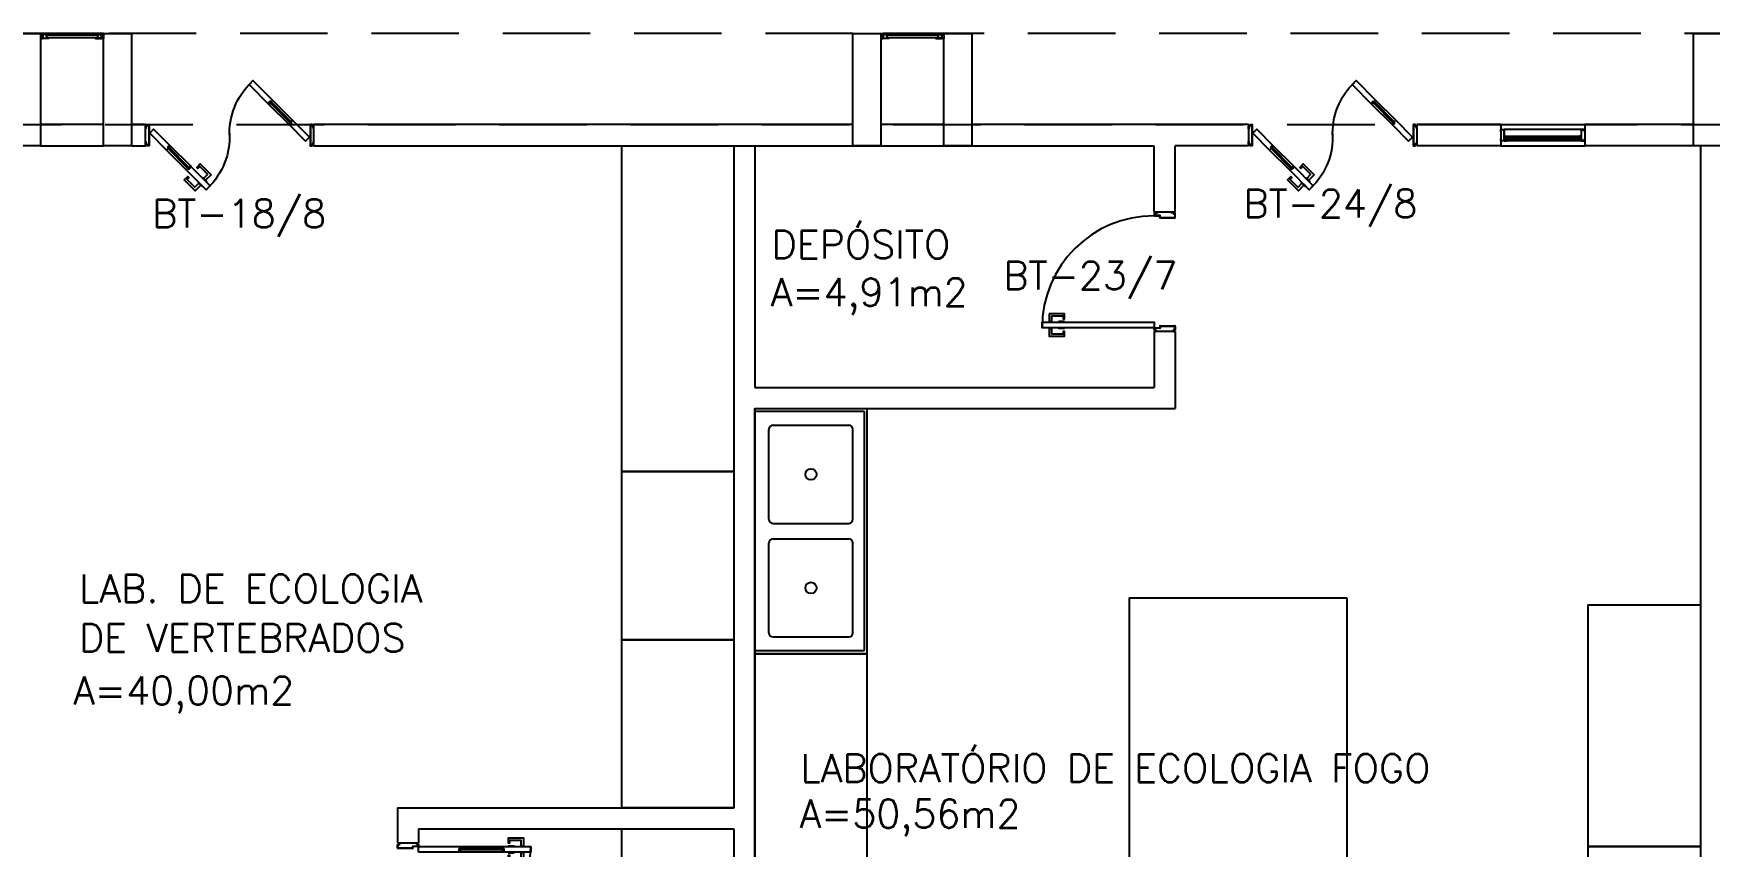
# Model space of a CAD drawing. Header units: millimetres. Extents: x 2128 to 2646, y 1972 to 2207.
# Drawn here: x 2389.96 to 2401.93, y 2013.24 to 2019.04 of the extents above; entities that cross this region are included whole.
import ezdxf

# ---------------------------------------------------------------- set-up
doc = ezdxf.new("R2010")
doc.units = ezdxf.units.MM
doc.linetypes.add('HIDDEN', pattern=[0.375, 0.25, -0.125])
for name, color, linetype in [('AR-ALV', 2, 'Continuous'), ('AR-BANCADAS', 1, 'Continuous'), ('AR-ESQ', 1, 'Continuous'), ('AR-ESTC', 3, 'Continuous'), ('AR-PEITORIL', 1, 'Continuous'), ('AR-PORTA', 1, 'Continuous'), ('AR-PROJ', 1, 'HIDDEN'), ('BC- VISTA', 1, 'Continuous'), ('BC-CUBA', 1, 'Continuous'), ('COZ1', 1, 'Continuous'), ('DT-ESQ-BAGUETE-C', 1, 'Continuous'), ('DT-ESQ-BAGUETE-V', 1, 'Continuous'), ('DT-ESQ-CHAPA DOBRADA-V', 1, 'Continuous'), ('DT-ESQ-MARCO-V', 1, 'Continuous'), ('DT-ESQ-PERFIL CADEIRA-C', 2, 'Continuous'), ('DT-ESQ-PERFIL CADEIRA-V', 2, 'Continuous'), ('DT-ESQ-PERFIL U-C', 2, 'Continuous'), ('DT-ESQ-VENEZIANA-C', 1, 'Continuous'), ('DT-ESQ-VENEZIANA-V', 1, 'Continuous'), ('DT-ESQ-VIDRO-C', 2, 'Continuous'), ('DT-TXTMOD', 1, 'Continuous'), ('ENDEREÇO', 2, 'Continuous'), ('maçaneta', 1, 'Continuous'), ('mov', 1, 'Continuous'), ('PM-PERFIL U-C', 2, 'Continuous'), ('PM-VIDRO', 2, 'Continuous'), ('pm1', 2, 'Continuous'), ('pm2', 2, 'Continuous'), ('TEXTO', 2, 'Continuous'), ('Área', 2, 'Continuous')]:
    doc.layers.add(name, color=color, linetype=linetype)
doc.styles.add('S10', font='simplex.shx', dxfattribs={"height": 0.1})
doc.styles.add('UNB-100', font='simplex.shx', dxfattribs={"height": 0.2})
doc.styles.add('UNB1-100', font='simplex.shx', dxfattribs={"height": 0.2})

# ---------------------------------------------------------------- blocks, each defined once
blk = doc.blocks.new('EF01-P')
at = {"layer": 'DT-ESQ-BAGUETE-C', "ltscale": 0.1}
for points in [[(0.002, 0.035), (0.015, 0.035), (0.015, 0.033), (0.002, 0.033), (0.002, 0.005), (0.015, 0.005), (0.015, 0.004), (0.002, 0.004, -0.414214), (0, 0.005), (0, 0.033, -0.414214)], [(0.448, 0.035), (0.435, 0.035), (0.435, 0.033), (0.448, 0.033), (0.448, 0.005), (0.435, 0.005), (0.435, 0.004), (0.448, 0.004, 0.414214), (0.45, 0.005), (0.45, 0.033, 0.414214)]]:
    blk.add_lwpolyline(points, format="xyb", close=True, dxfattribs=at)
at = {"layer": 'DT-ESQ-PERFIL CADEIRA-C', "ltscale": 0.1}
for points in [[(0.01, 0.002), (0.01, 0.003), (0.002, 0.003, 1), (0.002, 0), (0.015, 0, 0.414214), (0.016, 0.002), (0.016, 0.033), (0.043, 0.033)], [(0.043, 0.006), (0.018, 0.006), (0.018, 0.016), (0.016, 0.016), (0.016, 0.006, 0.414214), (0.018, 0.005), (0.043, 0.005), (0.056, 0.005, 1), (0.056, 0.008), (0.043, 0.008), (0.043, 0.02), (0.043, 0.032), (0.056, 0.032, 1), (0.056, 0.035), (0.043, 0.035), (0.016, 0.035, 0.414214), (0.015, 0.033), (0.015, 0.002), (0.002, 0.002)], [(0.041, 0.02), (0.041, 0.032, -0.414214), (0.043, 0.033), (0.056, 0.033)], [(0.041, 0.02), (0.041, 0.008, 0.414214), (0.043, 0.006), (0.056, 0.006)], [(0.407, 0.006), (0.432, 0.006), (0.432, 0.016), (0.433, 0.016), (0.433, 0.006, -0.414214), (0.432, 0.005), (0.407, 0.005), (0.394, 0.005, -1), (0.394, 0.008), (0.407, 0.008), (0.407, 0.02), (0.407, 0.032), (0.394, 0.032, -1), (0.394, 0.035), (0.407, 0.035), (0.433, 0.035, -0.414214), (0.435, 0.033), (0.435, 0.002), (0.448, 0.002)], [(0.408, 0.02), (0.408, 0.032, 0.414214), (0.407, 0.033), (0.394, 0.033)], [(0.408, 0.02), (0.408, 0.008, -0.414214), (0.407, 0.006), (0.394, 0.006)], [(0.44, 0.002), (0.44, 0.003), (0.448, 0.003, -1), (0.448, 0), (0.435, 0, -0.414214), (0.433, 0.002), (0.433, 0.033), (0.407, 0.033)]]:
    blk.add_lwpolyline(points, format="xyb", dxfattribs=at)
at = {"layer": 'DT-ESQ-PERFIL CADEIRA-V', "ltscale": 0.1}
blk.add_line((0.015, 0), (0.435, 0), dxfattribs=at)
at = {"layer": 'DT-ESQ-VENEZIANA-C', "ltscale": 0.1}
for p, q in [((0.043, 0.011), (0.407, 0.011)), ((0.043, 0.009), (0.407, 0.009))]:
    blk.add_line(p, q, dxfattribs=at)
at = {"layer": 'DT-ESQ-VENEZIANA-V', "ltscale": 0.1}
blk.add_line((0.043, 0.031), (0.407, 0.031), dxfattribs=at)
blk = doc.blocks.new('EF03A-P')
at = {"layer": 'DT-ESQ-BAGUETE-C', "ltscale": 0.1}
for points in [[(0.039, -0.05), (0.0255, -0.05), (0.0255, -0.0485), (0.039, -0.0485), (0.039, -0.0365), (0.0255, -0.0365), (0.0255, -0.035), (0.039, -0.035, -0.4142136), (0.0405, -0.0365), (0.0405, -0.0485, -0.4142136)], [(0.561, -0.05), (0.5745, -0.05), (0.5745, -0.0485), (0.561, -0.0485), (0.561, -0.0365), (0.5745, -0.0365), (0.5745, -0.035), (0.561, -0.035, 0.4142136), (0.5595, -0.0365), (0.5595, -0.0485, 0.4142136)]]:
    blk.add_lwpolyline(points, format="xyb", close=True, dxfattribs=at)
at = {"layer": 'DT-ESQ-BAGUETE-V', "ltscale": 0.1}
blk.add_line((0.561, -0.05), (0.039, -0.05), dxfattribs=at)
at = {"layer": 'DT-ESQ-CHAPA DOBRADA-V', "ltscale": 0.1}
blk.add_line((0.56, -0.067), (0.04, -0.067), dxfattribs=at)
at = {"layer": 'DT-ESQ-MARCO-V', "ltscale": 0.1}
for p, q in [((0.0235, -0.035), (0.5765, -0.035)), ((0.0235, -0.115), (0.5765, -0.115))]:
    blk.add_line(p, q, dxfattribs=at)
at = {"layer": 'DT-ESQ-PERFIL U-C', "ltscale": 0.1}
for points in [[(0.025, -0.0655), (0.025, -0.0655, 0.4142136), (0.0235, -0.067), (0.0235, -0.1135), (0.0015, -0.1135), (0.0015, -0.1), (0, -0.1), (0, -0.1135, 0.4142136), (0.0015, -0.115), (0.0235, -0.115, 0.4142136), (0.025, -0.1135), (0.025, -0.067), (0.04, -0.067, 1), (0.04, -0.064), (0.025, -0.064), (0.025, -0.0365, 0.4142136), (0.0235, -0.035), (0.0015, -0.035, 0.4142136), (0, -0.0365), (0, -0.05), (0.0015, -0.05), (0.0015, -0.0365), (0.0235, -0.0365), (0.0235, -0.064, 0.4142136), (0.025, -0.0655), (0.04, -0.0655)], [(0.575, -0.0655), (0.575, -0.0655, -0.4142136), (0.5765, -0.067), (0.5765, -0.1135), (0.5985, -0.1135), (0.5985, -0.1), (0.6, -0.1), (0.6, -0.1135, -0.4142136), (0.5985, -0.115), (0.5765, -0.115, -0.4142136), (0.575, -0.1135), (0.575, -0.067), (0.56, -0.067, -1), (0.56, -0.064), (0.575, -0.064), (0.575, -0.0365, -0.4142136), (0.5765, -0.035), (0.5985, -0.035, -0.4142136), (0.6, -0.0365), (0.6, -0.05), (0.5985, -0.05), (0.5985, -0.0365), (0.5765, -0.0365), (0.5765, -0.064, -0.4142136), (0.575, -0.0655), (0.56, -0.0655)]]:
    blk.add_lwpolyline(points, format="xyb", dxfattribs=at)
at = {"layer": 'DT-ESQ-VIDRO-C', "ltscale": 0.1}
blk.add_lwpolyline([(0.027, -0.062), (0.027, -0.052), (0.573, -0.052), (0.573, -0.062)], close=True, dxfattribs=at)
at = {"layer": 'DT-TXTMOD', "ltscale": 0.1, "style": 'S10', "flags": 3}
blk.add_attdef('EF03A', (0.05, 0), '', height=0.1, dxfattribs=at)
blk = doc.blocks.new('PM7B')
at = {"layer": 'maçaneta'}
for points in [[(0.732, -0.208), (0.771, -0.247), (0.785, -0.233), (0.758, -0.206, -0.414214), (0.758, -0.204), (0.813, -0.148), (0.827, -0.162), (0.834, -0.155), (0.81, -0.13)], [(0.806, -0.282), (0.845, -0.321), (0.923, -0.243), (0.898, -0.219), (0.891, -0.226), (0.905, -0.24), (0.849, -0.295, -0.414214), (0.847, -0.295), (0.82, -0.268)], [(0.845, -0.321), (0.806, -0.282), (0.82, -0.268), (0.847, -0.295, 0.414214), (0.849, -0.295), (0.905, -0.24), (0.891, -0.226), (0.898, -0.219), (0.923, -0.243)]]:
    blk.add_lwpolyline(points, format="xyb", close=True, dxfattribs=at)
for points in [[(0.792, -0.226), (0.764, -0.254), (0.767, -0.258), (0.795, -0.229)], [(0.792, -0.226), (0.764, -0.254), (0.767, -0.258), (0.795, -0.229)], [(0.827, -0.261), (0.799, -0.289), (0.795, -0.286), (0.824, -0.258)], [(0.827, -0.261), (0.799, -0.289), (0.795, -0.286), (0.824, -0.258)]]:
    blk.add_lwpolyline(points, close=True, dxfattribs=at)
at = {"layer": 'mov'}
for centre, start, end in [((0.099, 0.089), 356.8029, 46.3992), ((1.101, 0.061), 176.8029, 226.3992)]:
    blk.add_arc(centre, 0.501, start, end, dxfattribs=at)
at = {"layer": 'PM-PERFIL U-C'}
for p, q in [((0, 0.12), (0, 0.139)), ((0.002, 0.12), (0, 0.12)), ((0.001, 0.14), (0.01, 0.14)), ((0.01, 0.138), (0.002, 0.138)), ((0.002, 0.138), (0.002, 0.12)), ((0.01, 0.14), (0.01, 0.149)), ((0.012, 0.15), (0.023, 0.15)), ((0.023, 0.148), (0.012, 0.148)), ((0.012, 0.148), (0.012, 0.14)), ((0.023, 0.148), (0.023, 0.002)), ((0.025, 0.149), (0.025, 0.001)), ((1.175, 0.149), (1.175, 0.001)), ((1.188, 0.15), (1.176, 0.15)), ((1.177, 0.148), (1.188, 0.148)), ((1.177, 0.148), (1.177, 0.002)), ((1.188, 0.148), (1.188, 0.14)), ((1.189, 0.138), (1.198, 0.138)), ((1.19, 0.14), (1.19, 0.149)), ((1.198, 0.14), (1.19, 0.14)), ((1.198, 0.138), (1.198, 0.12)), ((1.198, 0.12), (1.2, 0.12)), ((1.2, 0.12), (1.2, 0.139)), ((0, 0.012), (0, 0.03)), ((0, 0.03), (0.002, 0.03)), ((0.01, 0.01), (0.001, 0.01)), ((0.002, 0.03), (0.002, 0.012)), ((0.002, 0.012), (0.01, 0.012)), ((0.01, 0.001), (0.01, 0.01)), ((0.012, 0.01), (0.012, 0.002)), ((0.012, 0.002), (0.023, 0.002)), ((0.023, 0), (0.012, 0)), ((1.188, 0.002), (1.177, 0.002)), ((1.176, 0), (1.188, 0)), ((1.188, 0.01), (1.188, 0.002)), ((1.198, 0.012), (1.189, 0.012)), ((1.19, 0.01), (1.198, 0.01)), ((1.19, 0.001), (1.19, 0.01)), ((1.198, 0.03), (1.198, 0.012)), ((1.2, 0.03), (1.198, 0.03)), ((1.2, 0.012), (1.2, 0.03))]:
    blk.add_line(p, q, dxfattribs=at)
for centre, start, end in [((0.001, 0.139), 90, 180), ((0.012, 0.149), 90, 180), ((0.01, 0.14), 270, 0), ((0.023, 0.149), 0, 90), ((1.176, 0.149), 90, 180), ((1.188, 0.149), 0, 90), ((1.189, 0.14), 180, 270), ((1.198, 0.139), 0, 90), ((0.001, 0.012), 180, 270), ((0.01, 0.01), 0, 90), ((0.012, 0.001), 180, 270), ((0.023, 0.001), 269.9386, 0), ((1.176, 0.001), 180, 270.0614), ((1.189, 0.01), 90, 180), ((1.188, 0.001), 270, 0), ((1.198, 0.012), 270, 0)]:
    blk.add_arc(centre, 0.0015, start, end, dxfattribs=at)
at = {"layer": 'PM-VIDRO'}
for p, q in [((0.161, 0.171), (0.302, 0.312)), ((0.309, 0.305), (0.168, 0.164)), ((0.891, -0.155), (1.032, -0.014)), ((1.039, -0.021), (0.898, -0.162))]:
    blk.add_line(p, q, dxfattribs=at)
at = {"layer": 'pm1'}
for p, q in [((0.302, 0.312), (0.291, 0.323)), ((0.302, 0.312), (0.309, 0.319)), ((0.327, 0.302), (0.309, 0.319)), ((0.316, 0.312), (0.309, 0.305)), ((0.32, 0.294), (0.309, 0.305)), ((0.327, 0.302), (0.32, 0.294)), ((0.03, 0.061), (0.15, 0.181)), ((0.178, 0.153), (0.058, 0.033)), ((0.15, 0.181), (0.161, 0.171)), ((0.154, 0.164), (0.161, 0.171)), ((0.171, 0.146), (0.154, 0.164)), ((0.168, 0.164), (0.161, 0.157)), ((0.168, 0.164), (0.178, 0.153)), ((0.178, 0.153), (0.171, 0.146)), ((0.058, 0.033), (0.03, 0.061)), ((1.022, -0.003), (1.029, 0.004)), ((1.029, 0.004), (1.046, -0.014)), ((1.032, -0.014), (1.039, -0.007)), ((1.046, -0.014), (1.039, -0.021)), ((0.873, -0.152), (0.88, -0.144)), ((0.873, -0.152), (0.891, -0.169)), ((0.88, -0.144), (0.891, -0.155)), ((0.884, -0.162), (0.891, -0.155)), ((0.898, -0.162), (0.891, -0.169)), ((0.898, -0.162), (0.909, -0.173))]:
    blk.add_line(p, q, dxfattribs=at)
for points in [[(0.291, 0.323), (0.433, 0.464), (0.461, 0.436), (0.32, 0.294)], [(1.032, -0.014), (1.022, -0.003), (1.142, 0.117), (1.17, 0.089), (1.05, -0.031), (1.039, -0.021)], [(0.909, -0.173), (0.767, -0.314), (0.739, -0.286), (0.873, -0.152)]]:
    blk.add_lwpolyline(points, dxfattribs=at)
at = {"layer": 'pm2', "color": 1}
for p, q in [((0.15, 0.181), (0.291, 0.323)), ((0.32, 0.294), (0.178, 0.153)), ((0.88, -0.144), (1.022, -0.003)), ((1.05, -0.031), (0.909, -0.173))]:
    blk.add_line(p, q, dxfattribs=at)
blk = doc.blocks.new('PM3')
at = {"layer": 'maçaneta'}
for points in [[(0.02, 0.825), (-0.035, 0.825), (-0.035, 0.715), (0, 0.715), (0, 0.725), (-0.02, 0.725), (-0.02, 0.804, -0.414214), (-0.019, 0.805), (0.02, 0.805)], [(0.125, 0.825), (0.07, 0.825), (0.07, 0.805), (0.108, 0.805, -0.414214), (0.11, 0.804), (0.11, 0.725), (0.09, 0.725), (0.09, 0.715), (0.125, 0.715)]]:
    blk.add_lwpolyline(points, format="xyb", close=True, dxfattribs=at)
for points in [[(0.02, 0.715), (0.02, 0.755), (0.025, 0.755), (0.025, 0.715)], [(0.07, 0.715), (0.07, 0.755), (0.065, 0.755), (0.065, 0.715)]]:
    blk.add_lwpolyline(points, close=True, dxfattribs=at)
at = {"layer": 'mov'}
blk.add_arc((0.025, 0.075), 0.8, 0, 90, dxfattribs=at)
at = {"layer": 'PM-PERFIL U-C'}
for p, q in [((0, 0.045), (0, 0.063)), ((0.002, 0.045), (0, 0.045)), ((0.001, 0.065), (0.01, 0.065)), ((0.002, 0.063), (0.002, 0.045)), ((0.01, 0.063), (0.002, 0.063)), ((0.01, 0.065), (0.01, 0.073)), ((0.011, 0.075), (0.023, 0.075)), ((0.012, 0.073), (0.012, 0.064)), ((0.023, 0.073), (0.012, 0.073)), ((0.023, 0.033), (0.023, 0.073)), ((0.038, 0.032), (0.024, 0.032)), ((0.025, 0.073), (0.025, 0.034)), ((0.038, 0.034), (0.025, 0.034)), ((0.038, 0.032), (0.038, -0.073)), ((0.04, 0.032), (0.04, -0.074)), ((0.81, 0.032), (0.81, -0.074)), ((0.812, 0.034), (0.825, 0.034)), ((0.812, 0.032), (0.826, 0.032)), ((0.812, 0.032), (0.812, -0.073)), ((0.825, 0.073), (0.825, 0.034)), ((0.839, 0.075), (0.827, 0.075)), ((0.827, 0.073), (0.838, 0.073)), ((0.827, 0.033), (0.827, 0.073)), ((0.838, 0.073), (0.838, 0.064)), ((0.84, 0.065), (0.84, 0.073)), ((0.849, 0.065), (0.84, 0.065)), ((0.84, 0.063), (0.848, 0.063)), ((0.848, 0.063), (0.848, 0.045)), ((0.848, 0.045), (0.85, 0.045)), ((0.85, 0.045), (0.85, 0.063)), ((0, -0.045), (0.002, -0.045)), ((0, -0.064), (0, -0.045)), ((0.01, -0.065), (0.001, -0.065)), ((0.002, -0.045), (0.002, -0.063)), ((0.002, -0.063), (0.01, -0.063)), ((0.01, -0.074), (0.01, -0.065)), ((0.038, -0.075), (0.011, -0.075)), ((0.012, -0.065), (0.012, -0.073)), ((0.012, -0.073), (0.038, -0.073)), ((0.838, -0.073), (0.812, -0.073)), ((0.812, -0.075), (0.839, -0.075)), ((0.838, -0.065), (0.838, -0.073)), ((0.848, -0.063), (0.84, -0.063)), ((0.84, -0.074), (0.84, -0.065)), ((0.84, -0.065), (0.849, -0.065)), ((0.85, -0.045), (0.848, -0.045)), ((0.848, -0.045), (0.848, -0.063)), ((0.85, -0.064), (0.85, -0.045))]:
    blk.add_line(p, q, dxfattribs=at)
for centre, start, end in [((0.001, 0.063), 90, 180), ((0.011, 0.073), 90, 180), ((0.01, 0.064), 270, 0), ((0.023, 0.073), 360, 90), ((0.024, 0.033), 180, 270), ((0.038, 0.032), 0, 90), ((0.812, 0.032), 90, 180), ((0.827, 0.073), 90, 180), ((0.826, 0.033), 270, 0), ((0.84, 0.064), 180, 270), ((0.839, 0.073), 0, 90), ((0.849, 0.063), 0, 90), ((0.001, -0.064), 180, 270), ((0.01, -0.065), 0, 90), ((0.011, -0.074), 180, 270), ((0.038, -0.074), 269.9386, 0), ((0.812, -0.074), 180, 270.0614), ((0.84, -0.065), 90, 180), ((0.839, -0.074), 270, 0), ((0.849, -0.064), 270, 0)]:
    blk.add_arc(centre, 0.0015, start, end, dxfattribs=at)
at = {"layer": 'pm1'}
blk.add_lwpolyline([(0.065, 0.875), (0.065, 0.075), (0.025, 0.075), (0.025, 0.875)], close=True, dxfattribs=at)
blk = doc.blocks.new('PM3V')
at = {"layer": 'maçaneta'}
for points in [[(0.02, 0.9), (-0.035, 0.9), (-0.035, 0.79), (0, 0.79), (0, 0.8), (-0.02, 0.8), (-0.02, 0.879, -0.414214), (-0.018, 0.88), (0.02, 0.88)], [(0.125, 0.9), (0.07, 0.9), (0.07, 0.88), (0.109, 0.88, -0.414214), (0.11, 0.879), (0.11, 0.8), (0.09, 0.8), (0.09, 0.79), (0.125, 0.79)]]:
    blk.add_lwpolyline(points, format="xyb", close=True, dxfattribs=at)
for points in [[(0.02, 0.79), (0.02, 0.83), (0.025, 0.83), (0.025, 0.79)], [(0.07, 0.79), (0.07, 0.83), (0.065, 0.83), (0.065, 0.79)]]:
    blk.add_lwpolyline(points, close=True, dxfattribs=at)
at = {"layer": 'mov'}
blk.add_arc((0.025, 0.15), 0.8, 356.8472, 90, dxfattribs=at)
at = {"layer": 'PM-PERFIL U-C'}
for p, q in [((0, 0.12), (0, 0.139)), ((0.002, 0.12), (0, 0.12)), ((0.002, 0.14), (0.01, 0.14)), ((0.002, 0.138), (0.002, 0.12)), ((0.011, 0.138), (0.002, 0.138)), ((0.01, 0.14), (0.01, 0.149)), ((0.012, 0.15), (0.024, 0.15)), ((0.012, 0.148), (0.012, 0.14)), ((0.023, 0.148), (0.012, 0.148)), ((0.023, 0.109), (0.023, 0.148)), ((0.025, 0.149), (0.025, 0.109)), ((0.825, 0.149), (0.825, 0.109)), ((0.839, 0.15), (0.827, 0.15)), ((0.827, 0.148), (0.838, 0.148)), ((0.827, 0.109), (0.827, 0.148)), ((0.838, 0.148), (0.838, 0.14)), ((0.84, 0.14), (0.84, 0.149)), ((0.849, 0.14), (0.84, 0.14)), ((0.84, 0.138), (0.848, 0.138)), ((0.848, 0.138), (0.848, 0.12)), ((0.848, 0.12), (0.85, 0.12)), ((0.85, 0.12), (0.85, 0.139)), ((0, 0.03), (0.002, 0.03)), ((0, 0.012), (0, 0.03)), ((0.002, 0.03), (0.002, 0.012)), ((0.002, 0.012), (0.011, 0.012)), ((0.01, 0.01), (0.002, 0.01)), ((0.01, 0.002), (0.01, 0.01)), ((0.012, 0.011), (0.012, 0.002)), ((0.012, 0.002), (0.038, 0.002)), ((0.038, 0), (0.012, 0)), ((0.038, 0.109), (0.025, 0.109)), ((0.038, 0.107), (0.025, 0.107)), ((0.038, 0.107), (0.038, 0.002)), ((0.04, 0.108), (0.04, 0.002)), ((0.81, 0.108), (0.81, 0.002)), ((0.812, 0.109), (0.825, 0.109)), ((0.812, 0.107), (0.826, 0.107)), ((0.812, 0.107), (0.812, 0.002)), ((0.838, 0.002), (0.812, 0.002)), ((0.812, 0), (0.839, 0)), ((0.838, 0.011), (0.838, 0.002)), ((0.848, 0.012), (0.84, 0.012)), ((0.84, 0.002), (0.84, 0.01)), ((0.84, 0.01), (0.849, 0.01)), ((0.85, 0.03), (0.848, 0.03)), ((0.848, 0.03), (0.848, 0.012)), ((0.85, 0.012), (0.85, 0.03))]:
    blk.add_line(p, q, dxfattribs=at)
for centre, start, end in [((0.002, 0.139), 90, 180), ((0.012, 0.149), 90, 180), ((0.011, 0.14), 270, 0), ((0.024, 0.149), 360, 90), ((0.827, 0.149), 90, 180), ((0.84, 0.14), 180, 270), ((0.839, 0.149), 0, 90), ((0.849, 0.139), 0, 90), ((0.002, 0.012), 180, 270), ((0.012, 0.002), 180, 270), ((0.011, 0.011), 0, 90), ((0.025, 0.109), 180, 270), ((0.038, 0.002), 269.9386, 0), ((0.038, 0.108), 0, 90), ((0.812, 0.108), 90, 180), ((0.812, 0.002), 180, 270.0614), ((0.826, 0.109), 270, 0), ((0.84, 0.011), 90, 180), ((0.839, 0.002), 270, 0), ((0.849, 0.012), 270, 0)]:
    blk.add_arc(centre, 0.0015, start, end, dxfattribs=at)
at = {"layer": 'PM-VIDRO', "color": 1}
for p, q in [((0.04, 0.45), (0.04, 0.75)), ((0.05, 0.75), (0.05, 0.45))]:
    blk.add_line(p, q, dxfattribs=at)
at = {"layer": 'pm1'}
for p, q in [((0.025, 0.95), (0.065, 0.95)), ((0.025, 0.75), (0.025, 0.95)), ((0.065, 0.95), (0.065, 0.76)), ((0.04, 0.75), (0.025, 0.75)), ((0.065, 0.76), (0.04, 0.76)), ((0.04, 0.75), (0.04, 0.76)), ((0.05, 0.76), (0.05, 0.75)), ((0.065, 0.75), (0.05, 0.75)), ((0.065, 0.76), (0.065, 0.75)), ((0.025, 0.15), (0.025, 0.45)), ((0.04, 0.45), (0.025, 0.45)), ((0.04, 0.44), (0.04, 0.45)), ((0.065, 0.44), (0.04, 0.44)), ((0.065, 0.45), (0.05, 0.45)), ((0.05, 0.45), (0.05, 0.44)), ((0.065, 0.45), (0.065, 0.44)), ((0.065, 0.44), (0.065, 0.15)), ((0.065, 0.15), (0.025, 0.15))]:
    blk.add_line(p, q, dxfattribs=at)
at = {"layer": 'pm2'}
for p, q in [((0.025, 0.45), (0.025, 0.75)), ((0.065, 0.75), (0.065, 0.45)), ((0.025, 0.15), (0.025, 0.109)), ((0.025, 0.109), (0.035, 0.109)), ((0.825, 0.109), (0.815, 0.109)), ((0.815, 0), (0.84, 0)), ((0.84, 0.01), (0.85, 0.01)), ((0.84, 0), (0.84, 0.01))]:
    blk.add_line(p, q, dxfattribs=at)
blk = doc.blocks.new('BCP17')
at = {"layer": 'BC- VISTA'}
blk.add_lwpolyline([(0.8, 0), (0.8, -2.325), (0, -2.325), (0, 0)], close=True, dxfattribs=at)
blk = doc.blocks.new('BCP11')
at = {"layer": 'BC- VISTA'}
blk.add_lwpolyline([(0.8, 0), (0.8, -1.2), (0, -1.2), (0, 0)], close=True, dxfattribs=at)
blk = doc.blocks.new('BCP15')
at = {"layer": 'BC- VISTA'}
blk.add_lwpolyline([(0.8, 0), (0.8, -1.725), (0, -1.725), (0, 0)], close=True, dxfattribs=at)
blk = doc.blocks.new('BCP19')
at = {"layer": 'BC- VISTA'}
blk.add_lwpolyline([(0.8, 0), (0.8, -2.525), (0, -2.525), (0, 0)], close=True, dxfattribs=at)
blk = doc.blocks.new('BCP25')
at = {"layer": 'BC- VISTA'}
blk.add_lwpolyline([(1.55, 0), (1.55, -2.15), (0, -2.15), (0, 0)], close=True, dxfattribs=at)
blk = doc.blocks.new('CUBApnt-01P')
at = {"layer": 'COZ1'}
for p, q in [((-0.32, -0.1005), (0.32, -0.1005)), ((-0.35, -0.1305), (-0.35, -0.6705)), ((0.35, -0.1305), (0.35, -0.6705)), ((-0.32, -0.7005), (0.32, -0.7005))]:
    blk.add_line(p, q, dxfattribs=at)
blk.add_circle((0, -0.4005), 0.04, dxfattribs=at)
for centre, start, end in [((-0.32, -0.1305), 90, 180), ((0.32, -0.1305), 0, 90), ((-0.32, -0.6705), 180, 270), ((0.32, -0.6705), 270, 0)]:
    blk.add_arc(centre, 0.03, start, end, dxfattribs=at)
blk = doc.blocks.new('BCP04')
at = {"layer": 'BC- VISTA'}
for p, q in [((0, -0.02), (0.78, -0.02)), ((0.78, -0.02), (0.78, -1.73)), ((0.78, -1.73), (0, -1.73))]:
    blk.add_line(p, q, dxfattribs=at)
blk.add_lwpolyline([(0.8, 0), (0.8, -1.75), (0, -1.75), (0, 0)], close=True, dxfattribs=at)
at = {"layer": 'BC-CUBA', "rotation": 90}
for p in [(0, -0.47), (0, -1.28)]:
    blk.add_blockref('CUBApnt-01P', p, dxfattribs=at)
blk = doc.blocks.new('BCP14')
at = {"layer": 'BC- VISTA'}
blk.add_lwpolyline([(0.8, 0), (0.8, -1.575), (0, -1.575), (0, 0)], close=True, dxfattribs=at)

msp = doc.modelspace()

# ---------------------------------------------------------------- linework, layer by layer
at = {"layer": 'AR-ALV'}
for p, q in [((2390.461, 2018.39), (2390.011, 2018.39)), ((2391.961, 2018.39), (2391.961, 2018.24)), ((2395.811, 2018.39), (2391.961, 2018.39)), ((2396.461, 2018.39), (2396.011, 2018.39)), ((2398.636, 2018.39), (2396.661, 2018.39)), ((2398.636, 2018.39), (2398.636, 2018.24)), ((2399.836, 2018.39), (2399.836, 2018.24)), ((2400.436, 2018.39), (2399.836, 2018.39)), ((2400.436, 2018.39), (2400.436, 2018.24)), ((2401.811, 2018.39), (2401.036, 2018.39)), ((2401.036, 2018.39), (2401.036, 2018.24)), ((2390.011, 2018.24), (2390.461, 2018.24)), ((2391.961, 2018.24), (2397.961, 2018.24)), ((2391.961, 2018.24), (2391.961, 2018.24)), ((2394.961, 2018.24), (2394.961, 2013.515)), ((2395.111, 2018.24), (2395.111, 2016.515)), ((2397.961, 2017.765), (2397.961, 2018.24)), ((2398.111, 2017.765), (2398.111, 2018.24)), ((2398.636, 2018.24), (2398.111, 2018.24)), ((2400.436, 2018.24), (2399.836, 2018.24)), ((2401.861, 2018.24), (2401.036, 2018.24)), ((2401.861, 2018.24), (2401.861, 2009.915)), ((2398.111, 2017.765), (2397.961, 2017.765)), ((2398.111, 2016.915), (2397.961, 2016.915)), ((2397.961, 2016.915), (2397.961, 2016.515)), ((2398.111, 2016.915), (2398.111, 2016.365)), ((2395.111, 2016.515), (2397.961, 2016.515)), ((2395.111, 2016.365), (2398.111, 2016.365)), ((2395.111, 2016.365), (2395.111, 2009.915)), ((2392.561, 2013.515), (2394.961, 2013.515)), ((2392.561, 2013.515), (2392.561, 2013.265)), ((2392.711, 2013.365), (2394.961, 2013.365)), ((2392.711, 2013.365), (2392.711, 2013.265)), ((2394.961, 2013.365), (2394.961, 2009.915)), ((2392.561, 2013.265), (2392.711, 2013.265))]:
    msp.add_line(p, q, dxfattribs=at)
msp.add_lwpolyline([(2390.661, 2018.24), (2390.761, 2018.24), (2390.761, 2018.39), (2390.661, 2018.39)], dxfattribs=at)
at = {"layer": 'AR-ESTC'}
for points in [[(2390.011, 2018.24), (2389.811, 2018.24), (2389.811, 2019.04), (2390.011, 2019.04)], [(2390.661, 2018.24), (2390.461, 2018.24), (2390.461, 2019.04), (2390.661, 2019.04)], [(2396.011, 2018.24), (2395.811, 2018.24), (2395.811, 2019.04), (2396.011, 2019.04)], [(2396.661, 2018.24), (2396.461, 2018.24), (2396.461, 2019.04), (2396.661, 2019.04)], [(2402.011, 2018.24), (2401.811, 2018.24), (2401.811, 2019.04), (2402.011, 2019.04)]]:
    msp.add_lwpolyline(points, close=True, dxfattribs=at)
at = {"layer": 'AR-PEITORIL'}
for p, q in [((2400.436, 2018.39), (2401.036, 2018.39)), ((2400.436, 2018.24), (2401.036, 2018.24))]:
    msp.add_line(p, q, dxfattribs=at)
at = {"layer": 'AR-PROJ', "ltscale": 2.5}
msp.add_lwpolyline([(2372.661, 2018.39), (2425.811, 2018.39), (2425.811, 2019.04), (2372.661, 2019.04)], close=True, dxfattribs=at)

# ---------------------------------------------------------------- block references
at = {"layer": 'AR-BANCADAS'}
for name, p in [('BCP17', (2394.161, 2018.24)), ('BCP04', (2395.111, 2016.365)), ('BCP11', (2394.161, 2015.915)), ('BCP25', (2397.786, 2015.015)), ('BCP15', (2401.061, 2014.965)), ('BCP11', (2394.161, 2014.715)), ('BCP14', (2395.111, 2014.615)), ('BCP15', (2394.161, 2013.365)), ('BCP19', (2401.061, 2013.24))]:
    msp.add_blockref(name, p, dxfattribs=at)
at = {"layer": 'AR-ESQ', "rotation": 180}
for name, p in [('EF01-P', (2390.461, 2019.04)), ('EF01-P', (2396.461, 2019.04)), ('EF03A-P', (2401.036, 2018.24))]:
    msp.add_blockref(name, p, dxfattribs=at)
at = {"layer": 'AR-PORTA', "xscale": -1}
for p in [(2391.961, 2018.24), (2399.836, 2018.24)]:
    msp.add_blockref('PM7B', p, dxfattribs=at)
at = {"layer": 'AR-PORTA'}
for name, p, rotation in [('PM3', (2398.036, 2016.915), 90), ('PM3V', (2392.561, 2013.265), 270)]:
    msp.add_blockref(name, p, dxfattribs=dict(at, rotation=rotation))

# ---------------------------------------------------------------- texts
at = {"layer": 'ENDEREÇO', "style": 'UNB1-100'}
for s, p in [('BT-24/8', (2398.598, 2017.728)), ('BT-18/8', (2390.808, 2017.657)), ('BT-23/7', (2396.884, 2017.213))]:
    msp.add_text(s, height=0.2, dxfattribs=at).set_placement(p)
at = {"layer": 'TEXTO', "style": 'UNB-100'}
for s, p in [('DEPÓSITO', (2395.23, 2017.436)), ('LAB. DE ECOLOGIA ', (2390.286, 2014.98)), ('DE VERTEBRADOS', (2390.286, 2014.629)), ('LABORATÓRIO DE ECOLOGIA FOGO', (2395.435, 2013.698))]:
    msp.add_text(s, height=0.2, dxfattribs=at).set_placement(p)
at = {"layer": 'Área', "style": 'UNB-100'}
for s, p in [('A=4,91m2', (2395.224, 2017.094)), ('A=40,00m2', (2390.245, 2014.252)), ('A=50,56m2', (2395.43, 2013.374))]:
    msp.add_text(s, height=0.2, dxfattribs=at).set_placement(p)

doc.saveas('drawing.dxf')
